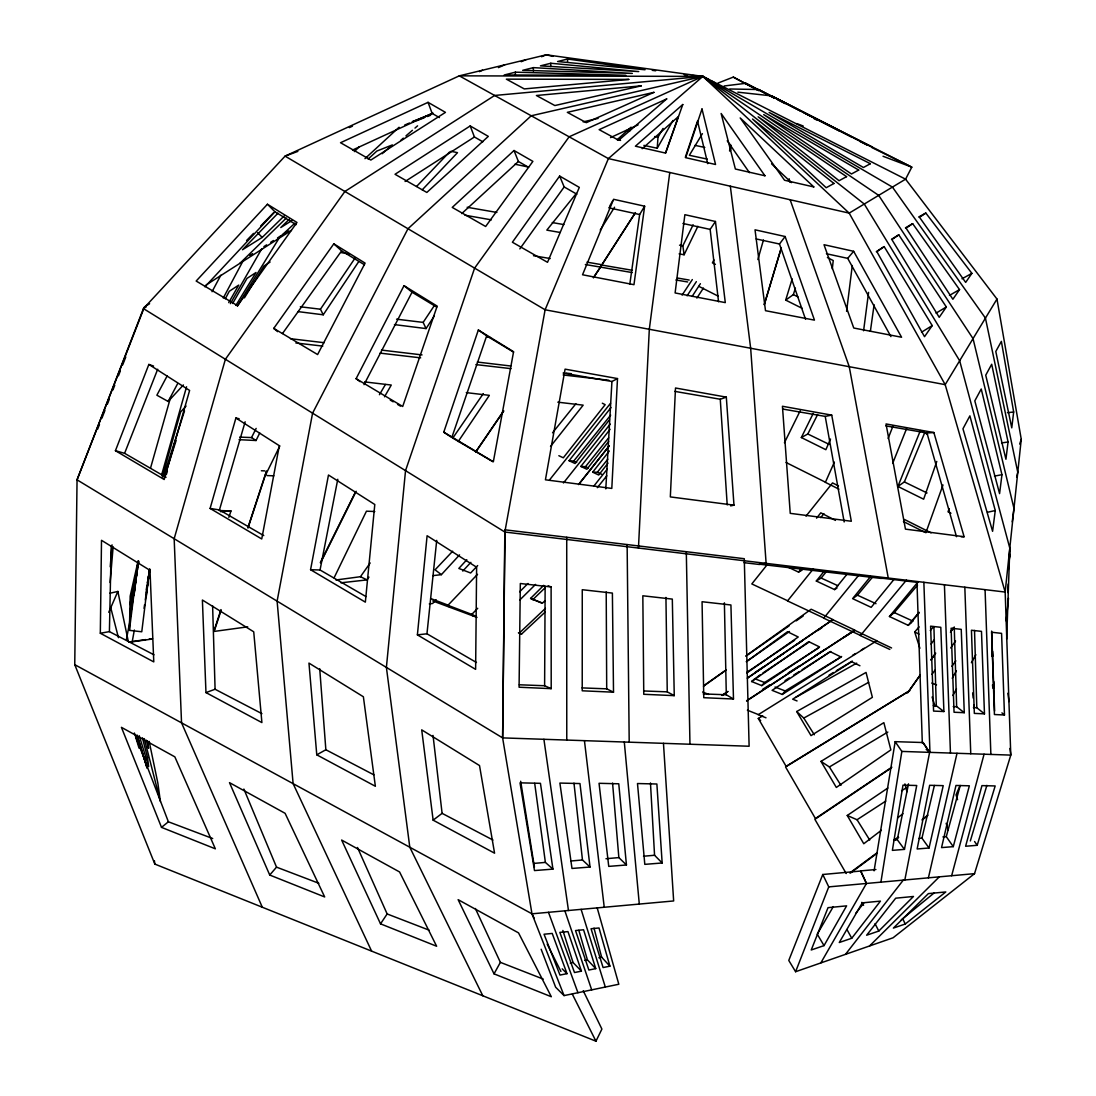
<?xml version="1.0" encoding="UTF-8"?>
<svg xmlns="http://www.w3.org/2000/svg" width="1096" height="1096" viewBox="0 0 1096 1096"><rect width="100%" height="100%" fill="white"/><g stroke="black" fill="none" stroke-linecap="round" stroke-linejoin="round"><path stroke-width="1.5" d="M548.137 585.771L551.11 586.949L551.206 688.658L544.616 685.74L545.137 586.278M597.197 907.885L618.815 984.249L564.056 995.593L531.971 913.817L502.626 737.896L504.831 532.026L545.109 309.784L608.39 158.591L702.851 76.405L905.584 179.169L996.976 299.044L1021.253 439.249L1005.169 592.059L1010.786 755.103L974.536 873.649L893.076 937.779L795.6 971.714L788.778 960.438L822.767 874.498L860.607 871.046L866.457 883.458L820.836 962.918M515.339 75.24L515.38 72.172L625.843 75.282L504.215 74.994L515.38 72.172M583.223 990.716L601.896 1029.076L595.95 1041.2L154.837 864.086L74.747 664.656L77.049 479.829L143.439 308.606L285.083 156.125L459.293 75.843L546.288 54.8L702.851 76.405L708.879 79.624M100.325 633.255L101.503 540.301L150.001 570.358L153.782 661.902L100.325 633.255L109.408 631.625L153.974 654.805M502.626 737.896L505.037 529.82L744.28 558.713L749.116 746.239L502.626 737.896L77.049 479.829L144.453 306.935L149.604 303.729M533.382 71.021L533.423 67.623L632.337 73.405L522.682 70.336L533.423 67.623M550.767 66.582L550.809 63.253L638.735 71.569L540.451 65.856L550.809 63.253M135.945 578.277L136.014 574.167M136.89 570.057L136.959 566.015M567.536 62.294L567.591 59.02L645.037 69.76L557.59 61.54L567.591 59.02M134.986 586.607L135.055 582.442M109.408 631.625L111.217 546.055M149.467 569.399L141.768 631.775L129.41 630.364L130.164 596.169L138.055 561.111M1006.662 639.132L1009.8 548.137L959.658 360.735L864.265 204.034L702.851 76.405L692.645 75.514M991.757 656.285L991.962 651.257M1006.662 618.213L1006.813 614.788M1007.799 592.566L1008.183 584.031M1008.882 568.646L1009.8 548.137M638.447 548.055L649.312 329.28L669.766 172.483M617.5 378.572L611.801 488.419L545.424 479.801L565.084 369.147L617.5 378.572L611.938 381.49L563.139 373.037M605.8 488.885L611.938 381.49M643.886 145.384L657.23 148.234L657.984 137.247L663.025 128.424M110.217 566.796L112.052 544.849M110.107 582.524L113.135 546.822M417.398 634.872L427.098 535.725L476.623 567.221L475.623 669.368L417.398 634.872L426.961 633.789L476.459 662.491M1006.21 620.966L1008.498 598.183M426.961 633.789L436.715 540.355M1008.841 563.618L1009.827 554.124L1008.95 560.823M832.289 268.876L833.234 260.56L827.412 257.533M1013.663 411.986L1011.759 427.865L995.798 351.46L1001.374 341.363L1013.663 411.986L1007.388 412.699M146.289 596.512L149.618 569.564M1008.06 441.976L1005.936 459.265L985.729 375.188L991.702 364.256L1008.06 441.976L1001.566 442.962M129.41 630.364L138.041 561.289M138.206 561.453L134 595.073L138.356 562.358M846.592 311.319L852.277 265.533M1001.95 474.691L999.579 493.611L974.81 400.862L981.235 389.012L1001.95 474.691L994.469 476.102M995.264 510.531L992.592 531.313L962.959 428.769L969.892 415.864L995.264 510.531L987.496 512.27M1012.225 521.819L1013.978 508.393L973.043 338.623L878.677 195.362L702.851 76.405L459.293 75.843L608.39 158.591L849.181 213.117L905.584 179.169L911.79 167.154L771.557 95.873L737.855 92.174M863.593 330.759L868.594 292.372M644.64 206.199L633.968 284.686L582.538 274.767L613.568 199.294L644.64 206.199L639.653 214.528L629.789 284.344M870.375 331.348L874.101 304.729M730.539 150.618L731.251 145.727M146.302 592.429L149.782 568.934M144.056 608.294L144.576 604.787M145.288 599.937L149.782 569.66M129.602 621.624L137.466 569.139M137.973 566.591L138.726 561.59M729.58 151.043L730.594 144.467M880.91 882.143L901.844 751.418L895.172 741.663L922.928 742.526L929.614 752.363L904.83 879.978M874.087 870.827L895.172 741.663M129.794 613.02L138.534 562.495M147.426 582.675L149.44 571.016M146.234 589.826L146.85 586.305M147.398 583.099L149.467 571.18M129.013 642.146L132.205 641.79L134.342 630.036M126.465 639.174L129.945 620.802M310.565 569.715L328.471 475.02L374.791 504.503L365.352 602.142L310.565 569.715L320.046 569.989L365.982 596.594M904.46 849.386L916.722 785.503L902.981 785.147L892.377 850.373L904.46 849.386L897.282 839.7L908.502 783.846M320.046 569.989L337.774 479.267M129.986 604.54L138.644 560.974M1016.663 477.24L1017.773 472.253L985.441 318.114L892.432 187.087L702.851 76.405L494.652 95.462L344.884 191.471L225.392 359.269L174.168 538.725L181.539 722.839L262.3 907.228M929.038 848.003L943.218 785.654L929.655 785.298L917.147 848.975L929.038 848.003L921.955 838.152L934.381 785.476M928.408 877.828L957.014 753.281M953.273 846.646L969.357 785.805L955.972 785.462L941.546 847.605L953.273 846.646L946.273 836.632L960.233 785.49M951.643 875.731L984.071 754.199M150.522 468.115L170.401 397.985M161.66 474.828L186.567 386.765M162.263 477.007L180.593 412.028L186.046 406.068M235.9 418.028L279.316 445.702L261.739 538.972L210.103 508.434L235.9 418.028L239.147 418.74M757.857 259.546L763.446 240.024M263.752 535.588L219.447 509.941L245.148 421.782M970.33 840.947L986.88 785.353M764.282 304.51L781.338 247.614M764.282 304.702L781.352 247.847M977.18 845.304L995.168 785.955L981.948 785.613L965.617 846.249L977.18 845.304L974.577 841.495M802.286 308.401L785.695 300.099L792.175 278.918M785.695 300.099L793.353 294.619L795.408 288.125M163.605 476.459L184.512 410.863M164.153 477.993L176.114 440.551M166.332 474.513L167.373 471.266M1019.691 444.086L1021.253 439.249M228.872 517.367L230.968 510.928L219.296 510.531M214.104 630.556L220.981 609.595M247.97 527.368L266.492 470.951M221.036 610.445L214.158 631.419L247.71 626.844M247.984 528.121L266.492 471.636M685.315 157.386L697.522 121.04L707.728 163.674M443.757 432.18L478.336 330.019L513.586 351.72L493.337 461.786L443.757 432.18L451.812 437.51L486.665 335.869L478.336 330.019M936.792 461.43L923.64 499.201L897.912 486.446L920.38 430.536M665.546 152.878L678.369 116.587L642.188 148.7M925.873 532.779L942.998 484.953M949.163 508.654L948.026 511.805L950.958 513.257M148.851 364.447L189.608 390.45L164.195 479.514L115.436 450.703L148.851 364.447L153.577 366.05M97.626 429.194L99.462 424.495M101.901 418.206L104.956 410.37M107.408 404.082L109.244 399.382M112.915 389.957L114.751 385.258M118.423 375.832L120.259 371.119M122.711 364.845L125.766 356.995M795.6 971.714L828.754 886.883L822.767 874.498M888.116 438.496L892.966 426.097M166.044 477.294L124.602 453.319L157.687 369.242M892.651 463.403L906.556 428.687M897.912 486.446L904.351 481.925L924.75 432.578M108.751 612.28L117.861 591.456L109.764 593.265M960.028 785.558L956.027 794.847L957.562 799.71M830.535 439.017L825.863 449.703L801.34 437.537L813.218 413.452M834.385 462.087L825.384 482.35L838.92 489.131M679.109 253.875L684.11 254.751L697.878 226.31M334.075 577.852L366.448 511.188L374.764 511.503M684.11 254.751L682.863 245.764L693.138 224.776M239.065 439.674L256.039 440.51L259.738 432.975M784.435 442.729L800.19 410.795M320.703 562.632L356.159 491.282M265.314 475.513L279.877 445.921M320.292 562.673L355.364 492.186M713.921 259.862L712.427 262.876L715.414 264.369M239.668 437.112L251.532 437.564L256.149 428.399M801.34 437.537L807.807 433.989L817.616 414.576M356.104 378.682L403.999 285.686L437.181 306.127L402.698 406.479L356.104 378.682L360.063 381.668M364.023 384.655L412.055 292.194L403.999 285.686M167.277 375.695L156.879 395.204L168.154 401.465L183.416 384.956M212.049 291.7L220.844 275.192M168.154 401.465L177.73 383.477M223.269 298.03L243.244 260.56M225.283 298.811L229.297 291.276L238.736 285.097L228.721 302.619M494.036 973.851L458.128 899.665L518.531 932.888L551.315 996.73L494.036 973.851L500.379 962.357L475.363 908.502M952.232 678.287L956.383 670.848M952.862 695.481L956.479 688.973M971.399 662.724L975.865 654.723M657.23 148.234L672.985 120.492M824.028 945.615L846.605 905.858L828.028 907.666L811.245 949.972L824.028 945.615L817.246 934.148L833.303 906.611M232.653 303.469L246.997 278.398L256.026 272.493L235.887 305.373M609.54 206.377L612.76 200.719M230.352 303.661L261.766 248.765M384.504 396.807L391.272 385.039L364.625 381.901M379.435 394.697L385.422 384.477M702.413 133.644L689.357 155.29L707.345 159.126M996.976 299.044L945.19 384.655L1005.169 592.059L504.831 532.026L143.439 308.606L146.302 306.812M237.38 306.154L280.302 236.174L277.562 237.914M244.408 297.865L263.903 266.068L270.096 262.026M600.252 230.037L614.555 207.213M600.43 267.068L634.625 213.871M600.348 267.191L635.461 212.583M692.11 296.468L700.385 283.7M687.096 295.81L696.357 281.631M394.45 324.608L426.043 328.581L434.317 315.977M696.864 298.085L703.427 288.084M682.082 295.125L692.33 279.562M426.043 328.581L423.152 322.388L434.276 305.674M298.03 311.606L323.238 314.799L358.598 261.793M593.525 277.494L602.033 264.739M593.388 277.809L601.896 265.068L632.104 270.26M380.531 923.846L341.637 840.043L399.574 871.964L436.633 946.245L380.531 923.846L387.148 913.954L357.488 847.482M718.551 301.77L710.153 229.393L715.455 221.488L684.877 214.693L675.109 292.947L725.292 302.619L715.455 221.488M458.183 441.578L489.35 395.341L466.293 392.628M323.238 314.799L320.443 309.209L355.145 257.971M475.87 451.607L503.722 410.795M475.705 452.1L503.571 411.301M452.758 438.112L483.295 393.628M340.925 582.812L367.037 579.894L368.955 577.113M959.534 289.604L952.876 299.276L906.077 228.16L912.653 223.653L959.534 289.604L949.465 295.399M971.878 273.342L965.672 282.398L919.544 217.323L925.819 213.049L971.878 273.342L962 278.795M946.341 306.99L939.203 317.333L891.87 239.586L898.788 234.832L946.341 306.99L936.053 313.127M932.217 325.594L924.531 336.691L876.869 251.655L884.157 246.614L932.217 325.594L921.544 332.198M931.107 644.106L933.97 640.009M908.255 692.056L920.024 675.383M930.819 660.093L935.724 653.148M950.438 632.31L953.383 628.131M907.543 692.946L920.298 674.889M931.093 659.6L935.011 654.038M950.712 631.803L953.657 627.638M932.025 674.328L934.957 670.177M950.657 647.969L955.561 641.037M273.74 328.389L333.814 243.833L365.091 263.109L317.607 354.556L273.74 328.389L277.617 331.65M335.91 579.99L360.447 576.702L370.188 562.96M282.48 333.54L341.596 250.888L333.814 243.833M559.645 176.059L512.394 242.23L547.52 262.314L579.318 187.389L559.645 176.059L564.166 186.95L576.852 194.198M519.833 248.874L564.166 186.95M951.89 666.286L955.835 660.82M805.533 319.279L779.489 244.011L785.12 236.517L755.021 229.818L765.501 310.689L814.465 320.128L785.12 236.517M851.729 938.258L880.431 901.118L862.251 902.871L839.276 942.505L851.729 938.258L846.948 929.504M845.482 954.342L903.296 880.115M608.02 463.129L598.717 475.02L592.689 472.184L609.335 450.99M855.592 913.516L863.785 903.063M609.445 419.768L575.058 463.512L569.084 460.704L611.02 407.52M608.65 441.469L586.867 469.252L580.853 466.43L610.102 429.276M550.521 446.442L583.182 405.15L557.823 402.177M593.635 486.336L607.335 469.02M563.454 482.98L610.225 424.07M609.225 445.894L578.537 484.596L609.198 445.962M816.575 518.161L820.808 512.818L835.481 520.408M788.038 567.153L798.559 572.112L801.71 568.139M549.439 480.062L610.554 403.246M766.693 565.317L751.815 583.935L787.586 600.745M805.998 516.148L832.549 482.925L838.509 485.912M592.689 472.184L597.334 472.253L607.814 459.183M597.306 487.679L606.814 475.801M837.015 588.004L834.604 589.607L816.315 581.017L823.726 571.756M576.332 193.43L546.822 230.133L560.083 232.462M552.548 432.797L575.907 403.712M569.084 460.704L573.688 461.087L610.664 415.151M580.853 466.43L585.483 466.663L608.636 437.838M834.604 589.607L847.194 573.962M813.41 568.783L787.531 600.937L823.767 617.98M820.712 517.627L823.918 513.668M870.649 576.441L852.606 598.635L871.156 607.348L893.857 579.592M859.305 574.551L823.713 618.171L860.415 635.42M816.315 581.017L821.137 578.044L826.494 571.523M911.872 622.227L908.228 625.337L889.431 616.514L918.188 581.729M906.406 580.154L860.36 635.611L889.815 649.435M853.825 597.786L857.456 595.197L872.485 577.167M782.27 694.439L841.043 656.997L830.152 651.654L772.105 690.343L782.27 694.439L785.202 690.932L841.632 656.504M908.228 625.337L919.092 612.308M826.411 253.738L847.715 258.355L853.647 251.299L901.57 337.239L853.757 328.019L824 244.709L853.647 251.299M889.431 616.514L894.281 612.596L917.53 585.182M910.283 623.227L919.106 612.87M919.9 648.284L914.708 631.995L919.065 626.885M269.726 875.033L229.489 782.64L285.097 813.314L324.676 896.953L269.726 875.033L276.521 867.142L243.887 789.065M930.285 630.515L933.641 626.638M432.934 575.619L441.387 574.66L459.567 554.877M466.814 559.755L458.827 568.44L470.636 572.989L477.664 565.563M267.438 204.24L196.17 281.042L237.558 305.702L296.975 222.474L267.438 204.24L274.945 211.788L296.139 224.653M436.126 599.731L432.646 603.458L429.29 603.923M462.772 571.071L470.883 562.358M204.925 286.796L274.945 211.788M760.103 674.876L751.609 681.52L761.734 685.617L764.611 682.52L818.726 647.859M452.662 551.206L435.071 569.824L441.387 574.66M422.248 189.814L457.512 152.659L450.935 151.275M416.576 186.457L449.62 151.933M430.632 598.498L448.004 605.115L450.059 607.39L447.922 605.307L477.514 574.331M246.586 240.517L253.519 233.407M260.629 226.077L273.671 212.651M277.987 213.186L242.49 249.751L262.191 237.435L284.097 216.008M447.922 605.307L471.705 614.363L473.815 616.24L471.623 614.568L477.719 608.28M878.787 931.052L913.475 896.473L895.692 898.186L866.635 935.217L878.787 931.052L875.046 923.681M519.655 591.785L527.998 583.483M541.684 603.088L530.587 598.416L543.726 585.346M869.553 945.971L939.313 876.841M519.696 600.074L535.574 584.401M239.86 263.396L286.316 218.022M354.337 151.604L359.42 146.645M289.303 219.227L280.781 227.543L291.879 220.584M532.683 599.772L545 587.867M545.013 600.69L542.547 603.06L530.587 598.416M545.411 608.376L519.353 633.022L521.6 634.036L545.233 612.006M277.151 239.531L294.879 223.2M364.982 158.646L399.067 127.259M368.119 159.084L376.819 151.07L392.341 144.919L382.148 153.728M514.024 150.508L452.237 207.404L485.651 226.488L532.889 161.372L514.024 150.508L518.394 161.482L528.587 167.318M461.731 213.597L518.394 161.482M631.077 127.177L617.199 139.699L620.542 140.411M400.752 140.37L403.342 138.137M405.931 135.904L412.397 130.314M414.987 128.081L417.576 125.848M901.282 919.859L934.381 892.747M161.509 827.37L215.35 848.825L174.839 756.843L121.423 727.333L161.509 827.37L168.387 821.795L212.693 838.536M905.228 924.024L945.793 891.952L928.381 893.61L893.377 928.093L905.228 924.024L903.131 919.558M881.348 830.288L863.771 843.742L847.249 815.479L887.856 788.024M897.569 817.876L902.981 813.739M433.139 820.164L421.713 729.868L479.514 765.556L494.57 853.181L433.139 820.164L442.099 813.342L433.03 735.443M850.702 872.854L876.745 853.537M894.569 840.331L898.679 837.276M921.996 820L927.476 815.945M849.797 872.964L877.225 852.674M893.678 840.509L897.788 837.467M922.476 819.205L927.956 815.15M746.321 661.751L787.517 631.734L798.244 636.995L746.842 672.944M703.495 686.233L725.579 670.437M746.294 655.627L811.163 609.225L832.919 619.541L747.458 677.999M703.728 685.685L726.141 669.971M745.76 656.23L789.188 625.789M796.189 620.87L803.204 615.966M746.499 661.559L789.476 631.488M751.609 681.52L808.766 641.653L819.575 646.955L761.734 685.617M722.25 695.261L727.854 691.425M722.182 695.453L727.785 691.617M747.39 678.191L832.85 619.72L854.77 630.104L746.65 700.741M746.938 672.273L794.614 640.27M891.87 767.186L815.424 818.534L785.558 766.953L909.735 690.74M891.349 767.844L814.876 819.315L846.208 873.526M755.089 672.506L763.624 666.793M775.009 659.162L783.544 653.449M796.34 644.873L802.025 641.05M817.671 630.57L821.932 627.707M762.912 672.985L809.341 641.914M746.582 700.933L854.702 630.282L876.8 640.749L758.199 714.715L765.994 717.798M847.249 815.479L857.045 819.74L885.774 801.08M901.57 790.819L907.324 787.092M470.198 125.944L395.026 174.278L426.837 192.444L488.309 136.383L470.198 125.944L474.431 136.986L482.815 141.795M876.307 251.683L884.157 246.614M206.062 285.001L291.44 230.352M405.095 181.484L474.431 136.986M762.487 689.466L769.611 684.904M788.161 673.04L799.573 665.738M815.273 655.696L825.261 649.312M843.797 637.447L853.784 631.063M785.024 680.643L789.298 677.903M793.586 675.163L799.313 671.519M802.162 669.697L830.741 651.449M283.028 234.558L288.714 230.941M249.765 255.436L252.614 253.628M263.889 246.6L266.629 244.86M270.726 242.257L273.466 240.517M891.5 239.298L898.788 234.832M820.986 761.405L883.856 722.661L890.856 749.897L836.33 787.449L820.986 761.405L829.398 766.967L840.961 785.366M908.803 691.151L786.12 766.337L758.295 718.428L762.775 715.907M852.606 655.326L855.51 653.559M861.305 650.024L864.21 648.257M829.056 675.15L833.412 672.506M836.317 670.738L852.291 661.039M829.398 766.967L887.828 732.06M905.433 227.858L912.653 223.653M798.559 572.112L802.176 570.071M796.682 711.551L866.046 672.437L872.375 697.33L811.026 735.622L796.682 711.551L803.779 718.072L814.328 734.772M795.573 697.481L856.702 663.135M316.771 754.829L375.366 786.27L363.379 696.768L308.962 663.107L316.771 754.829L325.855 749.746L373.873 774.845M918.667 216.994L925.819 213.049M803.779 718.072L868.635 682.342M349.364 127.602L352.446 126.177M428.057 102.339L340.541 142.727L370.859 160.043L445.456 112.367L428.057 102.339L432.153 113.422L439.428 117.601M352.542 150.042L432.153 113.422M610.513 137.603L638.078 124.876M479.39 71.637L482.514 70.226M297.838 151.399L285.083 156.125L545.109 309.784L945.19 384.655L849.181 213.117L702.851 76.405L569.125 136.808L474.609 268.123L405.534 470.636L386.395 667.409L409.794 847.235L482.802 995.771M498.433 67.61L504.708 64.856M521.216 61.718L525.943 59.718M404.698 125.04L409.507 123.012M412.575 121.725L433.057 113.121M541.547 56.732L546.288 54.8L552.891 56.362M427.413 116.546L430.577 115.272M717.948 83.091L733.293 77.104L758.679 90.53M416.699 120.67L424.358 117.724M412.274 121.642L427.481 115.834M205.966 692.59L261.903 722.593L253.724 631.803L202.39 600.019L205.966 692.59L215.09 689.261L261.93 713.674M674.739 391.368L720.264 399.245L726.319 397.136L733.978 505.16L730.648 505.886M144.535 758.309L147.481 757.5L142.398 737.759M583.154 121.889L598.101 118.382M702.851 76.405L531.231 115.779L407.972 228.749L312.579 413.165L277.11 601.142L293.112 783.64L371.613 951.123M570.263 963.096L573.057 962.507L581.442 971.152L574.496 972.536L559.851 932.381L567.961 931.6L581.442 971.152M584.634 960.411L587.401 959.822L595.745 968.645L588.867 970.029L575.523 930.545L583.565 929.778L595.745 968.645M598.882 957.74L601.622 957.164L609.91 966.179L603.088 967.549L591.059 928.737L599.019 927.97L609.91 966.179M567.016 973.659L560.001 975.07L544.041 934.23L552.22 933.436L567.016 973.659L562.193 968.837M782.681 409.041L825.22 416.398L831.727 415.124L851.318 521.258L790.243 513.353L782.434 406.26L831.727 415.124M730.333 186.21L750.664 348.254L766.118 563.371L759.309 564.467L744.047 562.686M230.968 510.928L220.447 511.654M129.164 642.023L145.85 639.585M149.179 639.091L152.522 638.612M132.205 641.79L152.262 639.037M724.182 85.981L745.91 83.296L774.571 98.147M766.118 563.371L759.323 564.18L880.91 578.4L888.253 578.03L849.249 366.708L790.134 199.746M875.91 869.525L860.771 870.895L866.457 883.458M74.747 664.656L531.971 913.817L673.656 900.953L663.464 743.335M828.754 886.883L974.536 873.649M533.656 863.429L545.383 862.401L552.932 869.114L534.492 870.567L520.025 782.832L540.451 783.325L552.932 869.114M570.975 860.99L582.469 859.976L590.045 867.032L571.989 868.457L559.892 783.065L579.962 783.558L590.045 867.032M605.978 858.73L618.856 857.593L626.446 864.977L608.746 866.388L599.046 783.298L618.76 783.791L626.446 864.977M643.516 856.236L654.559 855.264L662.162 862.977L644.804 864.36L637.488 783.53L656.874 784.01L662.162 862.977M894.254 839.974L897.282 839.7M918.969 838.413L921.955 838.152M942.916 836.933L946.273 836.632M885.883 425.892L926.956 432.975L933.874 432.55L964.11 536.725L961.069 536.711M883.869 578.072L888.253 578.03M729.703 88.982L758.665 89.543L800.971 111.217M901.844 751.418L1010.786 755.103L1009.923 748.445M267.013 475.582L273.836 475.815M261.369 470.759L264.78 470.883M703.248 693.919L726.306 694.782L733.484 699.015L730.922 604.978L702.07 601.731L703.769 697.7L733.484 699.015M933.34 705.619L936.285 705.728L943.903 711.537L940.806 627.309L930.6 626.172L933.573 711.085L943.903 711.537M953.232 706.605L956.644 706.728L964.275 712.688L961.233 629.351L951.109 628.214L954.041 712.249L964.275 712.688M973.426 707.605L976.81 707.728L984.468 713.838L981.482 631.365L971.44 630.241L974.33 713.4L984.468 713.838M519.34 684.781L544.616 685.74M582.072 687.904L606.705 688.836L613.513 692.193L612.39 593.087L582.264 589.716L582.223 690.795L613.513 692.193M643.599 690.96L667.245 691.85L674.259 695.645L672.314 599.101L642.831 595.786L643.763 694.289L674.259 695.645M1004.47 714.976L994.428 714.537L991.62 632.241L1001.58 633.365L1004.47 714.976L1001.922 712.88M551.206 688.658L519.079 687.219L520.326 583.51L551.11 586.949M684.137 74.761L687.548 75.062M475.897 364.584L511.051 368.653M563.166 374.969L608.842 380.257M295.879 342.98L322.786 346.117M380.107 353.131L420.659 357.844M880.937 578.099L918.064 582.442M290.509 338.705L324.156 342.706M381.49 350.09L422.056 354.912M477.294 362.036L510.777 366.009M566.221 373.106L571.29 373.709M300.318 306.784L320.443 309.209M396.574 319.183L423.152 322.388M486.843 337.034L490.131 337.445M733.978 505.16L670.327 496.913L675.506 387.998L726.319 397.136M964.11 536.725L905.447 529.135L886.034 423.947L933.874 432.55M620.24 65.897L623.61 66.363M652.257 70.336L655.627 70.802M210.103 508.434L219.447 509.941M533.492 255.711L550.219 258.546M585.36 264.506L632.241 272.589M675.876 279.973L687.63 281.973M586.976 262.149L600.361 264.451M677.424 278.028L689.179 280.042M340.966 252.56L349.186 253.957M679.547 245.189L682.863 245.764M467.156 207.267L496.872 212.446M552.302 222.57L563.892 224.584M464.937 215.2L491.378 219.858M514.956 164.208L528.313 167.017M626.323 130.493L629.652 131.205M654.655 136.534L657.984 137.247M694.987 145.357L704.797 147.453M756.185 238.942L779.489 244.011M682.918 223.474L710.153 229.393M608.732 207.788L639.653 214.528M115.436 450.703L124.602 453.319M432.701 600.923L476.993 617.418M518.408 632.844L521.6 634.036M796.778 123.574L803.176 125.999M883.034 156.262L911.79 167.154L871.964 147.59M931.819 683.068L936.532 684.863M471.623 614.568L476.39 616.377M276.521 867.142L318.826 883.28M754.473 678.643L764.611 682.52M775.009 687.028L785.202 690.932M387.148 913.954L429.098 930.148M500.379 962.357L543.219 979.071M702.605 692.014L708.783 694.467M747.376 710.208L758.254 714.524M797.066 700.947L792.696 699.193L851.688 661.724L859.922 665.752M573.688 461.087L576.674 462.457M585.483 466.663L588.484 468.033M597.334 472.253L601.855 474.321M821.137 578.044L837.906 585.716M857.456 595.197L875.992 603.677M894.281 612.596L913.078 621.185M558.85 455.703L563.303 457.799L605.156 404.671L602.321 403.205M876.732 640.927L891.582 647.969M360.447 576.702L367.037 579.894M807.807 433.989L829.247 444.414M904.351 481.925L927.038 492.967M853.921 138.137L872.197 147.111L771.557 95.873M793.353 294.619L797.874 296.852M786.024 462.485L825.411 482.185M903.433 521.559L924.38 532.026M904.474 519.49L931.093 532.861M914.708 631.995L918.982 634.132M698.837 286.344L718.346 296.221M803.985 112.765L852.332 137.534M859.88 141.398L867.443 145.261M758.665 89.543L839.372 130.999M777.585 99.709L785.133 103.613M813.794 118.478L816.808 120.039M745.91 83.296L774.42 98.119M921.818 431.29L927.558 434.29M442.099 813.342L492.967 840.029M733.293 77.104L758.487 90.53M711.879 81.241L714.893 82.858M390.272 400.109L393.19 401.821M397.56 404.397L400.478 406.123M453.265 438.373L492.693 461.58M486.665 335.869L513.545 352.104M412.055 292.194L436.674 307.086M341.596 250.888L364.447 264.739M251.532 437.564L256.039 440.51M926.188 749.404L928.696 751.377M758.295 718.428L760.651 720.552M771.611 163.879L791.476 182.635M564.056 995.593L555.631 987.208L541.15 949.246M257.615 232.667L262.191 237.435M727.237 140.754L749.486 172.702M922.996 742.403L929.614 752.363M857.045 819.74L869.703 840.016M861.881 902.337L863.58 905.282M847.715 258.355L890.938 336.609M531.971 913.817L534.245 918.366M547.205 944.149L560.919 971.44M572.345 994.182L595.95 1041.2M134.356 733.005L168.387 821.795M548.493 912.31L577.948 992.716M564.878 910.831L591.703 989.866M932.107 697.001L935.107 706.441M562.865 930.449L573.057 962.507M581.113 909.351L605.321 987.044M946.163 823.302L948.15 829.795M135.562 736.731L139.055 748.157M139.233 735.704L148.659 766.515L147.481 757.5M137.151 735.416L147.07 768.008M137.069 735.183L146.974 767.762M578.825 930.285L587.401 959.822M926.956 432.975L956.507 536.697M904.912 783.9L906.967 791.778M594.005 928.134L601.622 957.164M146.467 740.225L148.563 748.39L147.59 741.088M110.737 607.65L118.437 637.667M144.302 738.608L160.4 801.477L157.851 783.078L149.166 741.417M117.861 591.456L128.301 641.434M825.22 416.398L844.167 521.956M520.669 781.256L534.423 867.128M789.188 178.785L789.668 182.046M543.904 739.293L568.468 910.502M1007.854 693.261L1008.991 701.591M534.697 783.325L545.383 862.401M154.399 860.703L154.837 864.086M992.497 684.863L992.908 688.247M584.442 740.663L604.239 907.255M573.975 783.147L582.469 859.976M972.673 692.932L973.152 698.029M973.769 704.81L974.084 708.194M624.295 742.006L639.297 904.077M612.568 783.106L618.856 857.593M319.717 668.724L325.855 749.746M720.264 399.245L727.21 504.9M650.462 782.941L654.559 855.264M992.661 651.216L992.839 656.271M993.784 681.548L994.031 688.288M991.633 631.104L994.62 711.03M964.823 587.209L970.755 753.747M944.423 584.771L950.451 753.062M923.86 582.305L929.956 752.363M985.071 589.648L990.866 754.432M916.968 582.045L922.311 743.061M933.902 626.734L936.285 705.728M974.522 630.447L976.81 707.728M954.246 626.953L956.644 706.728M212.61 605.773L215.09 689.261M724.388 602.827L726.306 694.782M686.302 551.713L689.959 744.239M665.943 597.43L667.245 691.85M627.131 544.561L629.2 742.184M606.211 591.936L606.705 688.836M566.728 537.273L566.769 740.06M147.933 577.688L147.933 580.332M702.002 108.997L685.658 157.673L715.551 164.496L702.002 108.997M682.781 104.504L665.628 153.098L635.42 146.193L682.781 104.504M666.697 98.928L618.706 140.288L599.156 129.657L666.697 98.928M833.974 183.484L826.178 187.717L752.527 119.026L833.974 183.484M846.578 176.648L839.07 180.717L758.144 116.806L846.578 176.648M858.702 170.058L851.482 173.976L763.693 114.601L858.702 170.058M870.375 163.715L863.429 167.496L769.145 112.45L870.375 163.715M653.915 92.352L586.305 122.67L567.331 112.34L653.915 92.352M641.256 85.844L554.85 105.545L536.41 95.503L641.256 85.844M628.762 79.419L524.285 88.913L506.352 79.159L628.762 79.419M764.94 175.771L735.375 169.017L721.127 113.477L764.94 175.771M813.821 186.936L784.558 180.251L740.184 117.93L813.821 186.936"/></g></svg>
